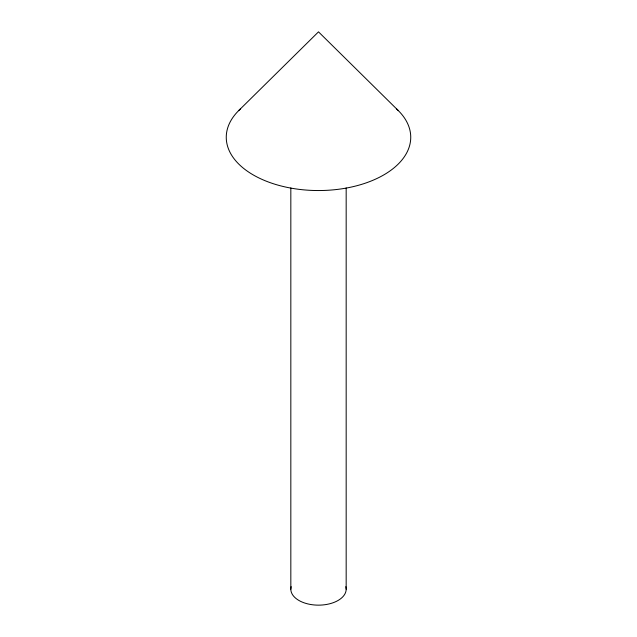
<?xml version="1.0" encoding="UTF-8"?>
<svg xmlns="http://www.w3.org/2000/svg" width="637" height="637" viewBox="0 0 637 637"><rect width="100%" height="100%" fill="white"/><g stroke="black" fill="none" stroke-linecap="round" stroke-linejoin="round"><path stroke-width="0.96" d="M238.62 110.663L318.5 31.85L398.38 110.663M346.17 187.939L346.17 589.177M290.83 187.939L290.83 589.177M396.421 108.792A92.238 53.253 0 0 1 378.752 177.612A92.238 53.253 0 0 1 258.248 177.612A92.238 53.253 0 0 1 240.579 108.792M345.827 586.669A27.67 15.973 0 0 1 318.5 605.15A27.67 15.973 0 0 1 291.173 586.669"/></g></svg>
